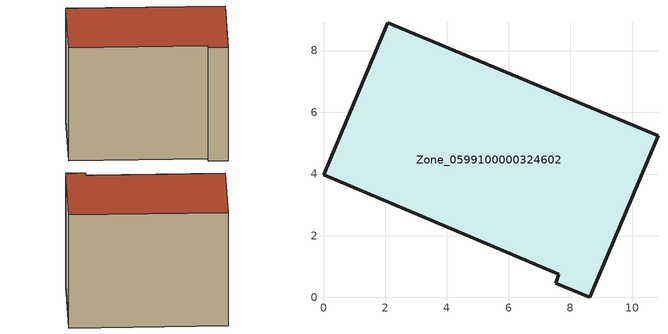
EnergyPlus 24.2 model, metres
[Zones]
Zone_0599100000324602
 floor ground (C_G): 10.84,5.24 8.63,0 7.53,0.46 7.63,0.75 0,3.97 2.09,8.91 z0
 wall outside (C_F): 8.63,0 10.84,5.24 2.09,8.91 0,3.97 7.63,0.75 7.53,0.46 8.63,0 z0:7.48
 roof outside (C_R): 7.53,0.46 8.63,0 10.84,5.24 2.09,8.91 0,3.97 7.63,0.75 z7.48
[BUILDING]
Pand.0599100000324602: North Axis=0; Terrain=City; Loads Convergence Tolerance Value=0.04; Temperature Convergence Tolerance Value=0.4; Solar Distribution=FullExterior; Maximum Number of Warmup Days=25; Minimum Number of Warmup Days=1
[Site:Location]
Rotterdam.The.Hague.AP_ZH_NLD Design_Conditions: Latitude=51.96; Longitude=4.45; Time Zone=1; Elevation=-4.5
[SITE:GROUNDTEMPERATURE:BUILDINGSURFACE]
18, 18, 18, 18, 18, 18, 18, 18, 18, 18, 18, 18
[MATERIAL] Thermal Absorptance=0.9; Solar Absorptance=0.7; Visible Absorptance=0.7
Name | Roughness | Thickness | Conductivity | Density | Specific Heat
G.TI.1975-1991 | MediumSmooth | 0.15 | 0.288461 | 540 | 1210
F.TI.1975-1991 | Rough | 0.3 | 0.230769 | 1920 | 840
R.TI.1975-1991 | MediumRough | 0.2 | 0.153846 | 1500 | 1000
[CONSTRUCTION]
C_G: G.TI.1975-1991
C_F: F.TI.1975-1991
C_R: R.TI.1975-1991
[ZONE]
Zone_0599100000324602: Type=1; Multiplier=1; Ceiling Height=Autocalculate; Volume=Autocalculate; Floor Area=autocalculate; Part of Total Floor Area=Yes
[ZONEINFILTRATION:DESIGNFLOWRATE]
Infil_Zone_0599100000324602: Zone or ZoneList or Space or SpaceList=Zone_0599100000324602; Schedule=AlwaysOn; Design Flow Rate Calculation Method=Flow/Area; Flow Rate per Floor Area=0.003; Constant Term Coefficient=1; Temperature Term Coefficient=0; Velocity Term Coefficient=0; Velocity Squared Term Coefficient=0
[HVACTEMPLATE:ZONE:IDEALLOADSAIRSYSTEM]
Zone_0599100000324602: Maximum Heating Supply Air Temperature=50; Minimum Cooling Supply Air Temperature=13; Maximum Heating Supply Air Humidity Ratio=0.0156; Minimum Cooling Supply Air Humidity Ratio=0.0077; Heating Limit=NoLimit; Cooling Limit=NoLimit; Dehumidification Control Type=ConstantSensibleHeatRatio; Cooling Sensible Heat Ratio=0.7; Dehumidification Setpoint=60; Humidification Control Type=None; Humidification Setpoint=30; Outdoor Air Method=None; Outdoor Air Flow Rate per Person=0.00944; Outdoor Air Flow Rate per Zone Floor Area=0; Outdoor Air Flow Rate per Zone=0; Demand Controlled Ventilation Type=None; Outdoor Air Economizer Type=NoEconomizer; Heat Recovery Type=None; Sensible Heat Recovery Effectiveness=0.7; Latent Heat Recovery Effectiveness=0.65
[ZONECONTROL:THERMOSTAT]
ThermostatControl_Zone_0599100000324602: Zone or ZoneList=Zone_0599100000324602; Control Type Schedule=DualSetpointControlType; Control 1=Thermostat_Zone_0599100000324602; Temperature Difference Between Cutout And Setpoint=0
[THERMOSTATSETPOINT:DUALSETPOINT]
Thermostat_Zone_0599100000324602: Heating Setpoint Temperature Schedule=HeatingSetpoint_Zone_0599100000324602; Cooling Setpoint Temperature Schedule=CoolingSetpoint_Zone_0599100000324602
[SCHEDULE:COMPACT]
HeatingSetpoint_Zone_0599100000324602: Through: 12/31, For: AllDays, Until: 24:00, 21
CoolingSetpoint_Zone_0599100000324602: Through: 12/31, For: AllDays, Until: 24:00, 24
DualSetpointControlType: Through: 12/31, For: AllDays, Until: 24:00, 4
AlwaysOn: Through: 12/31, For: AllDays, Until: 24:00, 1
